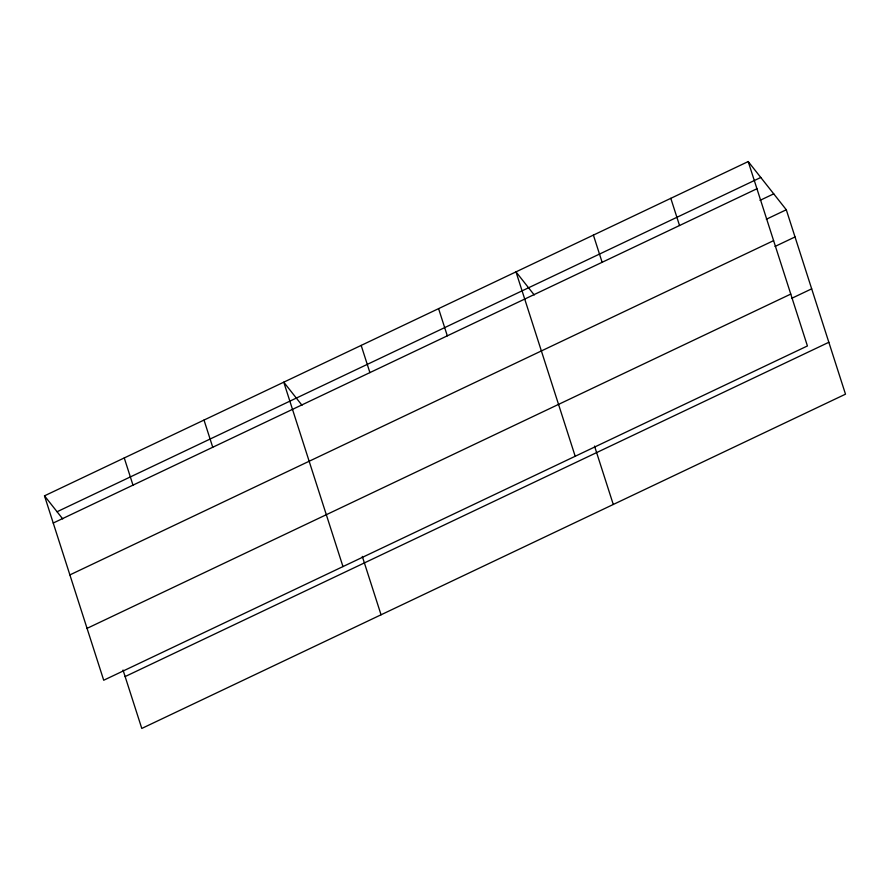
<?xml version="1.0" encoding="UTF-8"?>
<svg xmlns="http://www.w3.org/2000/svg" width="890" height="890" viewBox="0 0 890 890"><rect width="100%" height="100%" fill="white"/><g stroke="black" fill="none" stroke-linecap="round" stroke-linejoin="round"><path stroke-width="1.33" d="M748.212 161.557L807.419 345.954L103.707 680.238L44.5 495.83L748.212 161.557L786.293 209.762L845.5 394.17L141.788 728.443L123.031 670.048M57.071 511.739L760.783 177.466M53.233 523.031L756.945 188.747M759.993 200.372L773.733 193.853M766.323 219.252L786.293 209.762M69.887 574.907L773.599 240.634M775.045 246.441L795.026 236.951M87.053 628.362L790.765 294.078M791.711 298.328L811.68 288.838M125.134 676.567L828.846 342.283M534.222 294.946L515.989 271.873L575.196 456.27M301.999 405.262L283.765 382.177L342.973 566.585M44.5 495.83L62.734 518.914M670.804 198.325L679.537 225.526M593.396 235.094L602.13 262.294M594.52 446.079L613.277 504.474M438.581 308.641L447.314 335.83M361.173 345.409L369.906 372.61M362.297 556.395L381.053 614.79M204.01 420.069L212.743 447.258M124.255 457.95L132.988 485.15"/></g></svg>
